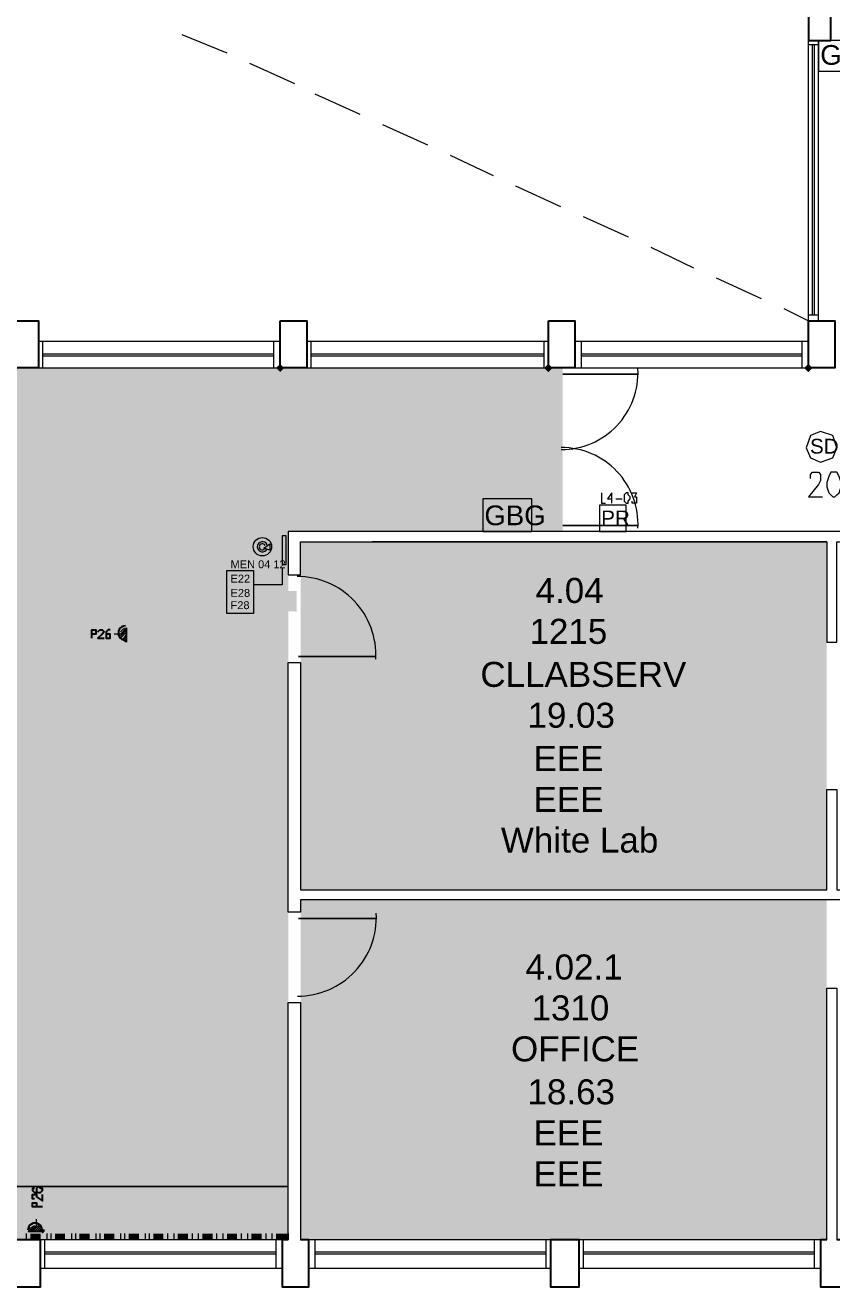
# Model space of a CAD drawing. Header units: millimetres. Extents: x 0 to 90.7, y 0 to 64.4.
# Drawn here: x 62.4 to 70.74, y 2.82 to 15.87 of the extents above; entities that cross this region are included whole.
import ezdxf

# ---------------------------------------------------------------- set-up
doc = ezdxf.new("R2010")
doc.units = ezdxf.units.MM
for name, color, linetype in [('PDF_014404$_ps_ELEC', 2, 'Continuous'), ('PDF_014404$_ps_POWER$SKIRTING', 4, 'Continuous'), ('PDF_014404$_ps_TEXTBOLD$FIRE', 2, 'Continuous'), ('PDF_014404$_ps_TEXTBOLD$POWER', 2, 'Continuous'), ('PDF_014404$BL', 7, 'Continuous'), ('PDF_014404$DR', 7, 'Continuous'), ('PDF_014404$FI', 7, 'Continuous'), ('PDF_014404$FI-DSG', 7, 'Continuous'), ('PDF_014404$WA', 7, 'Continuous'), ('PDF_014404$WA-COL', 7, 'Continuous'), ('PDF_014404$WN', 7, 'Continuous'), ('PDF_Text', 7, 'Continuous')]:
    doc.layers.add(name, color=color, linetype=linetype)
for name, color, linetype, true_color in [('PDF_014404$_ps_FIRE_ACCESS', 7, 'Continuous', 0x37dd00), ('PDF_014404$_ps_FIRE_ALARM', 7, 'Continuous', 0x37dd00), ('PDF_014404$_ps_POWER$CABLE$TRAY', 7, 'Continuous', 0x7fbfff), ('PDF_014404$_ps_THIN', 7, 'Continuous', 0x7fbfff), ('PDF_014404$HL-TMP', 7, 'Continuous', 0x800000)]:
    doc.layers.add(name, color=color, linetype=linetype, true_color=true_color)
doc.styles.add('PDF ArialMT', font='arial.ttf')

msp = doc.modelspace()

# ---------------------------------------------------------------- hatches: boundary and pattern name
at = {"layer": 'PDF_014404$_ps_THIN', "transparency": 33554559}
msp.add_hatch(color=256, dxfattribs=at).paths.add_polyline_path([(62.577, 3.41), (62.556, 3.41), (62.556, 3.389), (62.577, 3.367), (62.598, 3.389), (62.598, 3.41)])
at = {"layer": 'PDF_014404$WA-COL', "transparency": 33554559}
for points in [[(65.033, 12.363), (65.011, 12.342), (64.99, 12.321), (65.011, 12.3), (65.033, 12.279), (65.054, 12.3), (65.075, 12.321), (65.054, 12.342)], [(67.806, 12.363), (67.784, 12.342), (67.763, 12.321), (67.784, 12.3), (67.806, 12.279), (67.827, 12.3), (67.848, 12.321), (67.827, 12.342)], [(70.494, 12.363), (70.473, 12.342), (70.451, 12.321), (70.473, 12.3), (70.494, 12.279), (70.515, 12.3), (70.536, 12.321), (70.515, 12.342)]]:
    msp.add_hatch(color=256, dxfattribs=at).paths.add_polyline_path(points)

# ---------------------------------------------------------------- linework, layer by layer
at = {"layer": 'PDF_014404$_ps_ELEC', "lineweight": 0}
for points in [[(63.382, 9.569), (63.318, 9.569)], [(62.514, 3.452), (62.514, 3.516)]]:
    msp.add_lwpolyline(points, dxfattribs=at)
at = {"layer": 'PDF_014404$_ps_ELEC', "lineweight": 25}
for points in [[(63.445, 9.485), (63.445, 9.633)], [(62.577, 3.389), (62.429, 3.389)]]:
    msp.add_lwpolyline(points, dxfattribs=at)
for centre, start, end in [((63.434, 9.58), 89.9977, 270.0023), ((62.499, 3.402), 359.9999, 180.0001)]:
    msp.add_arc(centre, 0.0741, start, end, dxfattribs=at)
at = {"layer": 'PDF_014404$_ps_FIRE_ACCESS', "lineweight": 0}
msp.add_lwpolyline([(70.621, 11.347), (70.748, 11.39), (70.79, 11.496), (70.748, 11.623), (70.621, 11.665), (70.515, 11.623), (70.473, 11.496), (70.515, 11.39)], close=True, dxfattribs=at)
at = {"layer": 'PDF_014404$_ps_FIRE_ALARM', "lineweight": 0}
for points in [[(71.108, 15.39), (71.108, 15.708), (70.6, 15.708), (70.6, 15.39)], [(67.636, 10.628), (67.636, 10.966), (67.128, 10.966), (67.128, 10.628)], [(68.61, 10.628), (68.61, 10.903), (68.335, 10.903), (68.335, 10.628)]]:
    msp.add_lwpolyline(points, close=True, dxfattribs=at)
at = {"layer": 'PDF_014404$_ps_POWER$CABLE$TRAY', "transparency": 33554559}
for points in [[(59.169, 10.035), (59.169, 9.845), (65.202, 10.014)], [(59.169, 9.845), (65.202, 10.014), (65.202, 9.802)]]:
    msp.add_solid(points, dxfattribs=at)
at = {"layer": 'PDF_014404$_ps_POWER$SKIRTING', "lineweight": 0}
for points in [[(62.408, 3.367), (62.408, 3.304)], [(62.62, 3.367), (62.62, 3.304)], [(62.662, 3.367), (62.662, 3.304)], [(62.874, 3.367), (62.874, 3.304)], [(62.916, 3.367), (62.916, 3.304)], [(63.128, 3.367), (63.128, 3.304)], [(63.17, 3.367), (63.17, 3.304)], [(63.382, 3.367), (63.382, 3.304)], [(63.424, 3.367), (63.424, 3.304)], [(63.636, 3.367), (63.636, 3.304)], [(63.678, 3.367), (63.678, 3.304)], [(63.868, 3.367), (63.868, 3.304)], [(63.932, 3.367), (63.932, 3.304)], [(64.122, 3.367), (64.122, 3.304)], [(64.186, 3.367), (64.186, 3.304)], [(64.376, 3.367), (64.376, 3.304)], [(64.44, 3.367), (64.44, 3.304)], [(64.63, 3.367), (64.63, 3.304)], [(64.694, 3.367), (64.694, 3.304)], [(64.884, 3.367), (64.884, 3.304)], [(64.948, 3.367), (64.948, 3.304)], [(65.117, 3.367), (65.117, 3.304)]]:
    msp.add_lwpolyline(points, dxfattribs=at)
at = {"layer": 'PDF_014404$_ps_POWER$SKIRTING', "transparency": 33554559}
for points in [[(62.45, 3.367), (62.45, 3.304), (62.556, 3.367)], [(62.45, 3.304), (62.556, 3.367), (62.556, 3.304)], [(62.704, 3.367), (62.704, 3.304), (62.81, 3.367)], [(62.704, 3.304), (62.81, 3.367), (62.81, 3.304)], [(62.958, 3.367), (62.958, 3.304), (63.064, 3.367)], [(62.958, 3.304), (63.064, 3.367), (63.064, 3.304)], [(63.212, 3.367), (63.212, 3.304), (63.318, 3.367)], [(63.212, 3.304), (63.318, 3.367), (63.318, 3.304)], [(63.466, 3.367), (63.466, 3.304), (63.572, 3.367)], [(63.466, 3.304), (63.572, 3.367), (63.572, 3.304)], [(63.72, 3.367), (63.72, 3.304), (63.826, 3.367)], [(63.72, 3.304), (63.826, 3.367), (63.826, 3.304)], [(63.974, 3.367), (63.974, 3.304), (64.08, 3.367)], [(63.974, 3.304), (64.08, 3.367), (64.08, 3.304)], [(64.228, 3.367), (64.228, 3.304), (64.334, 3.367)], [(64.228, 3.304), (64.334, 3.367), (64.334, 3.304)], [(64.482, 3.367), (64.482, 3.304), (64.588, 3.367)], [(64.482, 3.304), (64.588, 3.367), (64.588, 3.304)], [(64.736, 3.367), (64.736, 3.304), (64.842, 3.367)], [(64.736, 3.304), (64.842, 3.367), (64.842, 3.304)], [(64.99, 3.367), (64.99, 3.304), (65.117, 3.367)], [(64.99, 3.304), (65.117, 3.367), (65.117, 3.304)]]:
    msp.add_solid(points, dxfattribs=at)
at = {"layer": 'PDF_014404$_ps_TEXTBOLD$FIRE', "lineweight": 20}
for points in [[(70.515, 11.178), (70.515, 11.199), (70.515, 11.22), (70.536, 11.242), (70.557, 11.242), (70.578, 11.242), (70.6, 11.242), (70.621, 11.22), (70.621, 11.199), (70.621, 11.178), (70.621, 11.157), (70.6, 11.115), (70.494, 10.988), (70.642, 10.988)], [(68.356, 11.03), (68.356, 10.924), (68.398, 10.924)], [(68.462, 10.924), (68.462, 11.03), (68.419, 10.966), (68.462, 10.966)], [(68.504, 10.966), (68.568, 10.966)], [(68.673, 11.03), (68.716, 11.03), (68.695, 10.988), (68.716, 10.988), (68.716, 10.966), (68.716, 10.945), (68.716, 10.924), (68.695, 10.924), (68.673, 10.924), (68.673, 10.945)]]:
    msp.add_lwpolyline(points, dxfattribs=at)
for points in [[(70.748, 11.242), (70.727, 11.242), (70.705, 11.199), (70.684, 11.136), (70.684, 11.093), (70.705, 11.03), (70.727, 11.009), (70.748, 10.988), (70.769, 10.988), (70.79, 11.009), (70.811, 11.03), (70.832, 11.093), (70.832, 11.136), (70.811, 11.199), (70.79, 11.242), (70.769, 11.242)], [(68.61, 11.03), (68.589, 11.009), (68.589, 10.988), (68.589, 10.966), (68.589, 10.945), (68.61, 10.924), (68.631, 10.924), (68.631, 10.945), (68.652, 10.966), (68.652, 10.988), (68.631, 11.009), (68.631, 11.03)]]:
    msp.add_lwpolyline(points, close=True, dxfattribs=at)
at = {"layer": 'PDF_014404$_ps_TEXTBOLD$POWER', "lineweight": 25}
for points in [[(63.085, 9.527), (63.085, 9.612), (63.106, 9.612), (63.128, 9.612), (63.128, 9.591), (63.128, 9.569), (63.106, 9.569), (63.085, 9.569)], [(63.149, 9.591), (63.17, 9.612), (63.191, 9.612), (63.212, 9.591), (63.191, 9.569), (63.149, 9.527), (63.212, 9.527)], [(63.276, 9.612), (63.255, 9.612), (63.233, 9.591), (63.233, 9.569), (63.233, 9.548), (63.233, 9.527), (63.255, 9.527), (63.276, 9.527), (63.276, 9.548), (63.276, 9.569), (63.255, 9.569), (63.233, 9.569), (63.233, 9.548)], [(62.493, 3.833), (62.471, 3.833), (62.471, 3.812), (62.493, 3.791), (62.514, 3.791), (62.535, 3.791), (62.556, 3.791), (62.577, 3.812), (62.577, 3.833), (62.556, 3.833), (62.535, 3.854), (62.514, 3.833), (62.514, 3.812), (62.514, 3.791), (62.535, 3.791)], [(62.493, 3.727), (62.471, 3.727), (62.471, 3.748), (62.471, 3.77), (62.493, 3.77), (62.514, 3.77), (62.514, 3.748), (62.577, 3.706), (62.577, 3.77)], [(62.577, 3.643), (62.471, 3.643), (62.471, 3.664), (62.471, 3.685), (62.493, 3.685), (62.514, 3.685), (62.514, 3.664), (62.514, 3.643)]]:
    msp.add_lwpolyline(points, dxfattribs=at)
at = {"layer": 'PDF_014404$_ps_THIN', "lineweight": 18}
for points in [[(63.424, 9.633), (63.382, 9.591)], [(63.382, 9.569), (63.445, 9.633), (63.382, 9.548), (63.445, 9.612)], [(63.445, 9.591), (63.382, 9.527), (63.445, 9.591)], [(63.445, 9.569), (63.403, 9.506), (63.445, 9.548)], [(63.424, 9.506), (63.445, 9.527), (63.424, 9.485)], [(63.445, 9.506), (63.445, 9.485)], [(62.429, 3.41), (62.493, 3.452)], [(62.429, 3.389), (62.514, 3.452), (62.45, 3.389), (62.535, 3.452), (62.471, 3.389)], [(62.493, 3.389), (62.556, 3.452)], [(62.514, 3.389), (62.556, 3.431)], [(62.535, 3.389), (62.577, 3.431), (62.535, 3.389)], [(62.556, 3.389), (62.577, 3.41)]]:
    msp.add_lwpolyline(points, dxfattribs=at)
at = {"layer": 'PDF_014404$BL', "lineweight": 9}
for points in [[(64.017, 15.771), (64.482, 15.581)], [(70.24, 12.935), (70.494, 12.808), (70.494, 15.708)], [(70.6, 12.808), (70.6, 15.708)], [(64.715, 15.475), (65.181, 15.263)], [(65.392, 15.157), (65.858, 14.946)], [(66.091, 14.84), (66.557, 14.628)], [(66.789, 14.522), (67.234, 14.311)], [(67.467, 14.205), (67.933, 13.993)], [(68.165, 13.887), (68.631, 13.676)], [(68.864, 13.57), (69.308, 13.358)], [(69.541, 13.252), (70.007, 13.041)], [(65.033, 12.596), (62.535, 12.596)], [(67.806, 12.596), (65.308, 12.596)], [(70.494, 12.596), (68.081, 12.596)], [(62.535, 12.321), (65.033, 12.321)], [(65.308, 12.321), (67.806, 12.321)], [(68.081, 12.321), (70.494, 12.321)], [(65.054, 3.304), (62.556, 3.304)], [(67.827, 3.304), (65.329, 3.304)], [(70.621, 3.304), (68.123, 3.304)], [(62.556, 3.008), (65.054, 3.008)], [(65.329, 3.008), (67.827, 3.008)], [(68.123, 3.008), (70.621, 3.008)]]:
    msp.add_lwpolyline(points, dxfattribs=at)
at = {"layer": 'PDF_014404$DR', "lineweight": 0}
for points in [[(67.954, 12.258), (68.737, 12.258), (67.954, 12.258)], [(67.954, 10.691), (68.737, 10.691), (67.954, 10.691)], [(65.223, 9.336), (66.027, 9.336), (65.223, 9.336)], [(65.223, 6.627), (66.027, 6.627), (65.223, 6.627)]]:
    msp.add_lwpolyline(points, dxfattribs=at)
for centre, radius, start, end in [((67.939, 12.271), 0.794, 270, 2.9553), ((67.939, 10.705), 0.794, 357.0447, 90), ((65.208, 9.35), 0.815, 357.0447, 90), ((65.213, 6.638), 0.815, 269.9999, 2.9566)]:
    msp.add_arc(centre, radius, start, end, dxfattribs=at)
at = {"layer": 'PDF_014404$FI', "lineweight": 9}
msp.add_lwpolyline([(64.927, 10.437), (64.863, 10.458), (64.927, 10.501)], close=True, dxfattribs=at)
msp.add_circle((64.849, 10.472), 0.0953, dxfattribs=at)
msp.add_circle((64.849, 10.472), 0.0953, dxfattribs=at)
for radius, start, end in [(0.0529, 22.7694, 337.2306), (0.0318, 22.7697, 337.2303)]:
    msp.add_arc((64.849, 10.472), radius, start, end, dxfattribs=at)
at = {"layer": 'PDF_014404$FI-DSG', "lineweight": 9}
for points in [[(65.054, 10.585), (65.054, 10.289), (65.096, 10.289), (65.096, 10.585)], [(64.482, 10.226), (64.757, 10.226), (64.757, 9.781), (64.482, 9.781)]]:
    msp.add_lwpolyline(points, close=True, dxfattribs=at)
msp.add_lwpolyline([(65.054, 10.247), (65.054, 10.077), (64.842, 10.077), (64.757, 10.077)], dxfattribs=at)
at = {"layer": 'PDF_014404$FI-DSG', "transparency": 33554559}
for points in [[(65.096, 10.585), (65.054, 10.585), (65.096, 10.289)], [(65.054, 10.585), (65.096, 10.289), (65.054, 10.289)], [(65.054, 10.247), (65.054, 10.289), (65.054, 10.289)]]:
    msp.add_solid(points, dxfattribs=at)
at = {"layer": 'PDF_014404$HL-TMP', "lineweight": 0}
for points in [[(70.684, 10.522), (65.985, 10.522), (70.684, 10.522)], [(65.117, 3.854), (40.669, 3.854), (65.117, 3.854)]]:
    msp.add_lwpolyline(points, dxfattribs=at)
at = {"layer": 'PDF_014404$HL-TMP', "transparency": 33554559}
for points in [[(67.954, 12.321), (43.082, 12.321), (67.954, 11.686)], [(43.082, 12.321), (67.954, 11.686), (43.082, 11.686)], [(67.954, 11.686), (29.895, 11.686), (67.954, 10.628)], [(29.895, 11.686), (67.954, 10.628), (29.895, 10.628)], [(43.082, 11.686), (67.954, 11.686), (67.954, 11.686)], [(67.954, 11.686), (67.954, 11.686), (43.082, 11.686)], [(65.117, 10.628), (65.117, 10.628), (29.895, 10.628)], [(65.117, 10.628), (29.895, 10.628), (67.954, 10.628)], [(65.117, 10.628), (29.895, 10.628), (65.117, 3.854)], [(29.895, 10.628), (65.117, 3.854), (29.895, 3.854)], [(65.985, 10.522), (70.684, 10.522), (65.244, 10.522)], [(70.684, 10.522), (65.244, 10.522), (70.684, 6.923)], [(65.244, 10.522), (70.684, 6.923), (65.244, 6.923)], [(70.684, 10.522), (65.985, 10.522), (65.985, 10.522)], [(65.244, 6.923), (68.06, 6.923), (68.06, 6.923)], [(68.06, 6.923), (68.06, 6.923), (65.244, 6.923)], [(68.06, 6.923), (65.244, 6.923), (70.684, 6.923)], [(65.244, 6.818), (70.684, 6.818), (70.684, 6.818)], [(70.684, 6.818), (65.244, 6.818), (70.684, 3.304)], [(65.244, 6.818), (70.684, 3.304), (65.244, 3.304)], [(40.669, 3.854), (65.117, 3.854), (43.082, 3.854)], [(65.117, 3.854), (43.082, 3.854), (65.117, 3.304)], [(43.082, 3.854), (65.117, 3.304), (43.082, 3.304)]]:
    msp.add_solid(points, dxfattribs=at)
at = {"layer": 'PDF_014404$WA', "lineweight": 20}
msp.add_lwpolyline([(70.684, 10.522), (70.684, 9.485), (70.79, 9.485), (70.79, 10.522), (75.997, 10.522), (75.997, 7.664), (76.103, 7.664), (76.103, 9.739), (81.797, 9.739), (81.797, 7.664), (81.903, 7.664), (81.903, 9.845), (76.103, 9.845), (76.103, 10.522), (76.611, 10.522), (76.611, 10.628), (71.827, 10.628), (65.117, 10.628), (65.117, 10.183), (65.244, 10.183), (65.244, 10.522)], close=True, dxfattribs=at)
for points in [[(73.542, 3.304), (73.542, 6.818), (65.244, 6.818), (65.244, 6.691), (65.117, 6.691), (65.117, 9.273), (65.244, 9.273), (65.244, 6.923), (70.684, 6.923), (70.684, 7.961), (70.79, 7.961), (70.79, 6.923), (73.648, 6.923), (73.648, 3.304)], [(70.684, 3.304), (70.684, 5.907), (70.79, 5.907), (70.79, 3.304)], [(65.117, 3.304), (65.117, 5.759), (65.244, 5.759), (65.244, 3.304)]]:
    msp.add_lwpolyline(points, dxfattribs=at)
at = {"layer": 'PDF_014404$WA-COL', "lineweight": 25}
for points in [[(70.727, 15.962), (70.494, 15.962), (70.494, 15.708), (70.727, 15.708)], [(62.239, 12.808), (62.535, 12.808), (62.535, 12.321), (62.239, 12.321)], [(65.033, 12.808), (65.308, 12.808), (65.308, 12.321), (65.033, 12.321)], [(67.806, 12.808), (68.081, 12.808), (68.081, 12.321), (67.806, 12.321)], [(70.494, 12.808), (70.769, 12.808), (70.769, 12.321), (70.494, 12.321)], [(62.26, 3.304), (62.26, 2.817), (62.556, 2.817), (62.556, 3.304)], [(67.827, 3.304), (67.827, 2.817), (68.123, 2.817), (68.123, 3.304)]]:
    msp.add_lwpolyline(points, close=True, dxfattribs=at)
for points in [[(65.117, 3.304), (65.054, 3.304), (65.054, 2.817), (65.329, 2.817), (65.329, 3.304), (65.244, 3.304)], [(70.684, 3.304), (70.621, 3.304), (70.621, 2.817), (70.896, 2.817), (70.896, 3.304), (70.79, 3.304)]]:
    msp.add_lwpolyline(points, dxfattribs=at)
at = {"layer": 'PDF_014404$WN', "lineweight": 0}
for points in [[(70.6, 15.708), (70.494, 15.708)], [(70.6, 15.665), (70.494, 15.665)], [(70.536, 12.871), (70.536, 15.665)], [(70.557, 12.871), (70.557, 15.665)], [(70.494, 12.871), (70.6, 12.871)], [(70.494, 12.808), (70.6, 12.808)], [(62.535, 12.596), (62.535, 12.321)], [(62.577, 12.596), (62.577, 12.321)], [(64.969, 12.321), (64.969, 12.596)], [(65.033, 12.321), (65.033, 12.596)], [(65.308, 12.596), (65.308, 12.321)], [(65.35, 12.596), (65.35, 12.321)], [(67.763, 12.321), (67.763, 12.596)], [(67.806, 12.321), (67.806, 12.596)], [(68.081, 12.596), (68.081, 12.321)], [(68.144, 12.596), (68.144, 12.321)], [(70.43, 12.321), (70.43, 12.596)], [(70.494, 12.321), (70.494, 12.596)], [(62.577, 12.469), (64.969, 12.469)], [(62.577, 12.448), (64.969, 12.448)], [(65.35, 12.469), (67.763, 12.469)], [(65.35, 12.448), (67.763, 12.448)], [(68.144, 12.469), (70.43, 12.469)], [(68.144, 12.448), (70.43, 12.448)], [(62.556, 3.304), (62.556, 3.008)], [(62.598, 3.304), (62.598, 3.008)], [(64.99, 3.008), (64.99, 3.304)], [(65.054, 3.008), (65.054, 3.304)], [(65.329, 3.304), (65.329, 3.008)], [(65.392, 3.304), (65.392, 3.008)], [(67.784, 3.008), (67.784, 3.304)], [(67.827, 3.008), (67.827, 3.304)], [(68.123, 3.304), (68.123, 3.008)], [(68.165, 3.304), (68.165, 3.008)], [(70.557, 3.008), (70.557, 3.304)], [(70.621, 3.008), (70.621, 3.304)], [(62.598, 3.177), (64.99, 3.177)], [(62.598, 3.156), (64.99, 3.156)], [(65.392, 3.177), (67.784, 3.177)], [(65.392, 3.156), (67.784, 3.156)], [(68.165, 3.177), (70.557, 3.177)], [(68.165, 3.156), (70.557, 3.156)]]:
    msp.add_lwpolyline(points, dxfattribs=at)

# ---------------------------------------------------------------- texts
at = {"layer": 'PDF_Text', "color": 2, "attachment_point": 4, "style": 'PDF ArialMT'}
for s, insert, char_height in [('GBG', (70.617, 15.558), 0.2037), ('SD', (70.511, 11.511), 0.1528), ('GBG', (67.145, 10.795), 0.2037), ('PR', (68.352, 10.77), 0.1528)]:
    msp.add_mtext(s, dxfattribs=dict(at, insert=insert, char_height=char_height))
at = {"layer": 'PDF_Text', "attachment_point": 4, "style": 'PDF ArialMT'}
for s, insert, char_height in [('MEN 04 12', (64.52, 10.29), 0.0815), ('E22', (64.52, 10.142), 0.0815), ('4.04', (67.674, 10.018), 0.2588), ('E28', (64.52, 9.994), 0.0815), ('F28', (64.52, 9.867), 0.0815), ('1215', (67.611, 9.595), 0.2588), ('CLLABSERV', (67.103, 9.15), 0.2588), ('19.03', (67.59, 8.727), 0.2588), ('EEE', (67.653, 8.282), 0.2588), ('EEE', (67.653, 7.859), 0.2588), ('White Lab', (67.315, 7.436), 0.2588), ('4.02.1', (67.569, 6.123), 0.2588), ('1310', (67.632, 5.7), 0.2588), ('OFFICE', (67.42, 5.276), 0.2588), ('18.63', (67.59, 4.832), 0.2588), ('EEE', (67.653, 4.409), 0.2588), ('EEE', (67.653, 3.985), 0.2588)]:
    msp.add_mtext(s, dxfattribs=dict(at, insert=insert, char_height=char_height))

doc.saveas('drawing.dxf')
